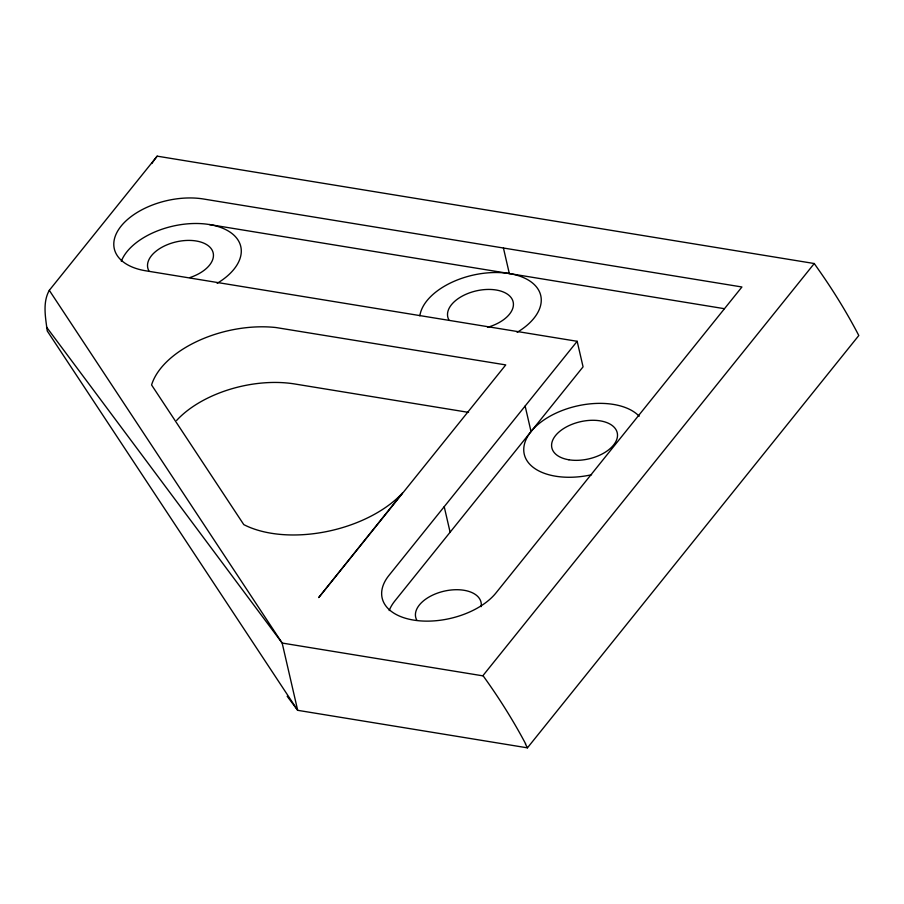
<?xml version="1.0" encoding="UTF-8"?>
<svg xmlns="http://www.w3.org/2000/svg" width="904" height="904" viewBox="0 0 904 904"><rect width="100%" height="100%" fill="white"/><g stroke="black" fill="none" stroke-linecap="round" stroke-linejoin="round"><path stroke-width="1.36" d="M49.302 290.331L282.161 643.049L297.687 710.318L47.245 330.966C45.595 317.79 42.375 302.546 49.302 290.331L157.172 156.155L814.255 263.527L818.47 269.55A472.103 315.191 38.8 0 1 856.755 331.61L858.8 335.52L527.439 747.845L297.687 710.318L287.156 696.238M577.17 341.305L388.935 575.441A61.879 35.132 -13 0 0 413.591 620.087A61.879 35.132 -13 0 0 495.98 592.934L741.935 286.986L203.445 198.993A61.879 35.132 -13 0 0 121.068 226.158A61.879 35.132 -13 0 0 145.725 270.793L577.17 341.305L583.069 366.843L394.833 600.979A61.879 35.132 -13 0 0 389.195 610.573M814.255 263.527L482.781 675.83L282.161 643.049L46.511 327.067M209.344 224.531L724.262 308.671M468.554 412.382L294.794 383.985A91.01 51.675 -13 0 0 176.63 420.428M525.393 743.935L527.439 747.845M503.438 248.012L509.325 273.55M525.134 406.032L531.032 431.57A61.879 35.132 -13 0 0 534.23 468.125A61.879 35.132 -13 0 0 591.589 474.747M444.214 506.681L450.113 532.219M416.789 620.133A33.527 19.041 -13 0 1 445.254 590.922A33.527 19.041 -13 0 1 481.131 606.663M151.883 163.534A187.331 125.057 38.8 0 1 157.172 156.155M483.064 675.729A471.99 315.123 38.8 0 1 525.676 743.902M121.305 261.301A61.879 35.132 -13 0 1 213.694 225.39A61.879 35.132 -13 0 1 217.163 283.314M148.889 270.85A33.55 19.052 -13 0 1 171.025 243.323A33.55 19.052 -13 0 1 212.067 250.024A33.55 19.052 -13 0 1 189.93 277.562M448.881 319.869A33.55 19.052 -13 0 1 471.798 292.094A33.55 19.052 -13 0 1 512.478 299.913A33.55 19.052 -13 0 1 487.538 327.304M419.851 315.824A61.879 35.132 -13 0 1 509.777 273.641A61.879 35.132 -13 0 1 517.144 332.333M531.021 431.57A61.879 35.132 -13 0 1 585.769 404.382A61.879 35.132 -13 0 1 639.184 416.224M402.269 493.268L318.705 597.578L505.754 364.911L275.912 327.531A91.01 51.675 -13 0 0 151.578 384.957L243.786 524.614A101.293 57.506 -13 0 0 402.269 493.279M568.898 459.786A33.55 19.052 -13 0 0 617.5 434.688A33.55 19.052 -13 0 0 567.249 426.473A33.55 19.052 -13 0 0 568.898 459.786"/></g></svg>
